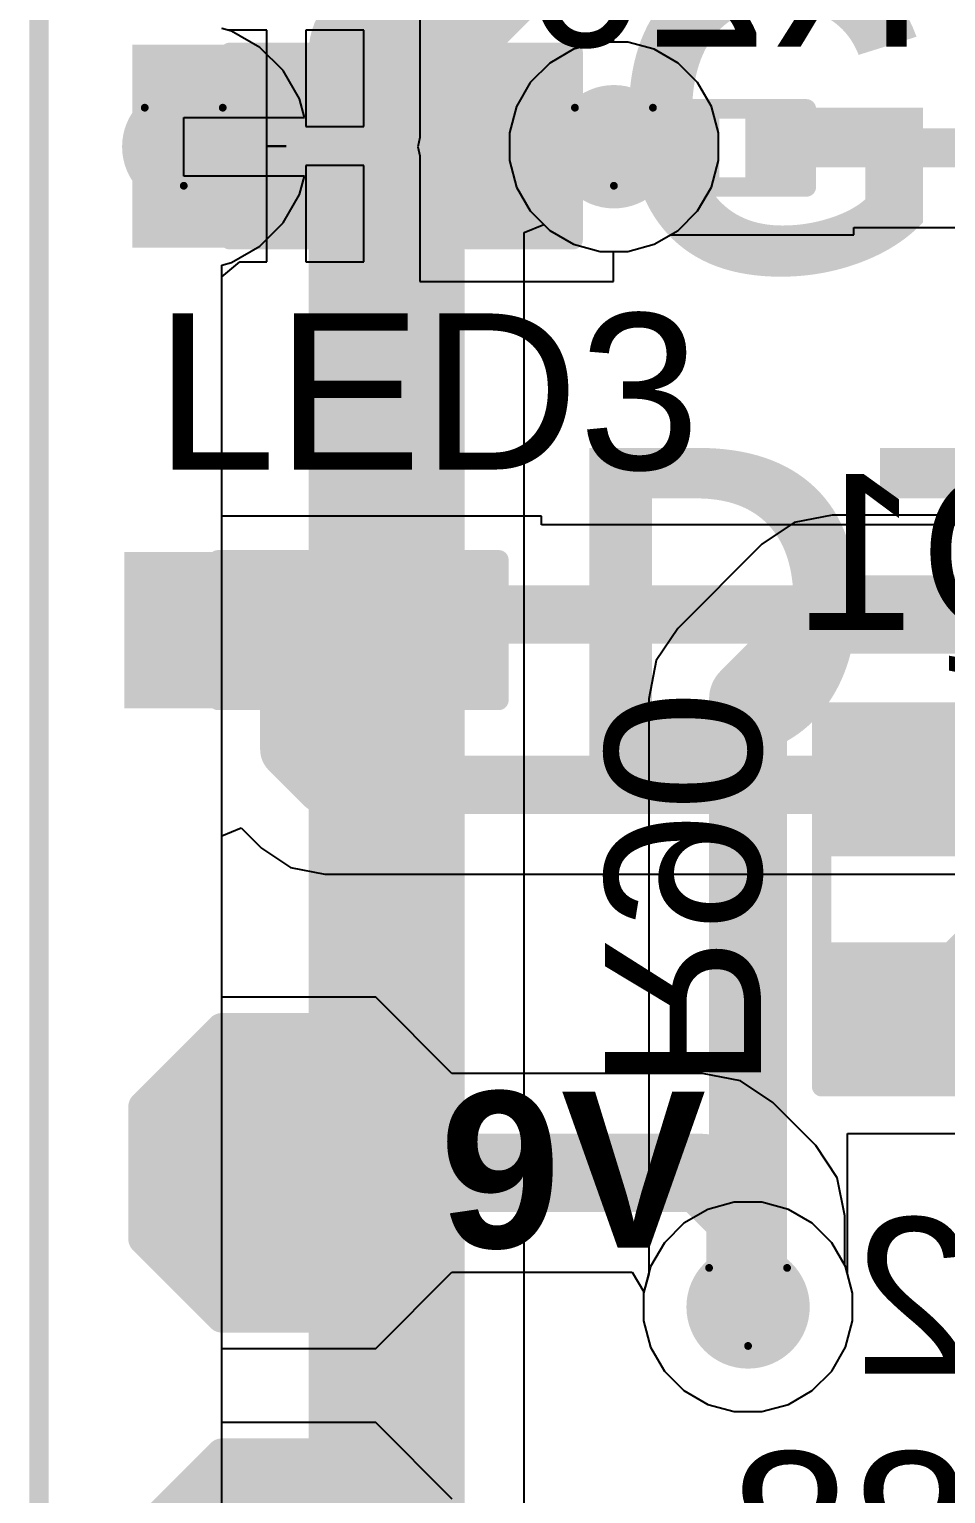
# Model space of a CAD drawing. Header units: inches. Extents: x -21 to 276, y -5 to 220.
# Drawn here: x -4.56 to 1.41, y 52.05 to 61.58 of the extents above; entities that cross this region are included whole.
import ezdxf

# ---------------------------------------------------------------- set-up
doc = ezdxf.new("R2010")
doc.units = ezdxf.units.IN
for name, color, linetype in [('Board_Outline', 216, 'Continuous'), ('Bottom Layer', 5, 'Continuous'), ('Bottom Overlay', 54, 'Continuous'), ('Bottom Paste', 16, 'Continuous'), ('Bottom Solder', 6, 'Continuous'), ('Drill Drawing', 1, 'Continuous'), ('Ground', 16, 'Continuous'), ('Power + Signal', 76, 'Continuous'), ('Top Layer', 1, 'Continuous'), ('Top Overlay', 2, 'Continuous'), ('Top Paste', 8, 'Continuous'), ('Top Solder', 216, 'Continuous'), ('Via Holes', 16, 'Continuous')]:
    doc.layers.add(name, color=color, linetype=linetype)
doc.styles.add('Arial', font='', dxfattribs={"height": 0.2})
doc.styles.add('Arial_Bold', font='', dxfattribs={"height": 0.2})
doc.styles.get('Arial').set_extended_font_data('Arial')
doc.styles.get('Arial_Bold').set_extended_font_data('Arial', bold=True)

# ---------------------------------------------------------------- blocks, each defined once
blk = doc.blocks.new('R___0201_B_12')
at = {"layer": 'Bottom Layer'}
for points in [[(-0.41, 0.185), (-0.14, 0.185), (-0.14, -0.185), (-0.41, -0.185)], [(0.14, 0.185), (0.41, 0.185), (0.41, -0.185), (0.14, -0.185)]]:
    blk.add_hatch(color=5, dxfattribs=at).paths.add_polyline_path(points)
at = {"layer": 'Bottom Paste'}
for points in [[(-0.41, 0.185), (-0.14, 0.185), (-0.14, -0.185), (-0.41, -0.185)], [(0.14, 0.185), (0.41, 0.185), (0.41, -0.185), (0.14, -0.185)]]:
    blk.add_hatch(color=16, dxfattribs=at).paths.add_polyline_path(points)
at = {"layer": 'Bottom Solder'}
for points in [[(-0.465, 0.24), (-0.085, 0.24), (-0.085, -0.24), (-0.465, -0.24)], [(0.085, 0.24), (0.465, 0.24), (0.465, -0.24), (0.085, -0.24)]]:
    blk.add_hatch(color=6, dxfattribs=at).paths.add_polyline_path(points)
at = {"layer": 'Bottom Overlay'}
for points in [[(-0.4826, 0.254, 0.127, 0.127, 0), (0.4826, 0.254, 0.127, 0.127, 0)], [(-0.4826, -0.254, 0.127, 0.127, 0), (-0.4826, 0.254, 0.127, 0.127, 0)], [(0.4826, -0.254, 0.127, 0.127, 0), (0.4826, 0.254, 0.127, 0.127, 0)], [(-0.4826, -0.254, 0.127, 0.127, 0), (0.4826, -0.254, 0.127, 0.127, 0)]]:
    blk.add_lwpolyline(points, format="xyseb", dxfattribs=at)
for points in [[(-0.5143, 0.254, 0.0635, 0.0635, 1), (-0.4508, 0.254, 0.0635, 0.0635, 1)], [(-0.5143, 0.254, 0.0635, 0.0635, 1), (-0.4508, 0.254, 0.0635, 0.0635, 1)], [(0.4508, 0.254, 0.0635, 0.0635, 1), (0.5143, 0.254, 0.0635, 0.0635, 1)], [(0.4508, 0.254, 0.0635, 0.0635, 1), (0.5143, 0.254, 0.0635, 0.0635, 1)], [(-0.5143, -0.254, 0.0635, 0.0635, 1), (-0.4508, -0.254, 0.0635, 0.0635, 1)], [(-0.5143, -0.254, 0.0635, 0.0635, 1), (-0.4508, -0.254, 0.0635, 0.0635, 1)], [(0.4508, -0.254, 0.0635, 0.0635, 1), (0.5143, -0.254, 0.0635, 0.0635, 1)], [(0.4508, -0.254, 0.0635, 0.0635, 1), (0.5143, -0.254, 0.0635, 0.0635, 1)]]:
    blk.add_lwpolyline(points, format="xyseb", close=True, dxfattribs=at)
blk = doc.blocks.new('R___0603_B_34')
at = {"layer": 'Bottom Layer'}
for points in [[(-1.143, -0.4445), (-1.143, 0.4445), (-0.381, 0.4445), (-0.381, -0.4445)], [(0.381, -0.4445), (0.381, 0.4445), (1.143, 0.4445), (1.143, -0.4445)]]:
    blk.add_hatch(color=5, dxfattribs=at).paths.add_polyline_path(points)
at = {"layer": 'Bottom Paste'}
for points in [[(-1.143, -0.4445), (-1.143, 0.4445), (-0.381, 0.4445), (-0.381, -0.4445)], [(0.381, -0.4445), (0.381, 0.4445), (1.143, 0.4445), (1.143, -0.4445)]]:
    blk.add_hatch(color=16, dxfattribs=at).paths.add_polyline_path(points)
at = {"layer": 'Bottom Solder'}
for points in [[(-1.2446, -0.5461), (-1.2446, 0.5461), (-0.2794, 0.5461), (-0.2794, -0.5461)], [(0.2794, -0.5461), (0.2794, 0.5461), (1.2446, 0.5461), (1.2446, -0.5461)]]:
    blk.add_hatch(color=6, dxfattribs=at).paths.add_polyline_path(points)
at = {"layer": 'Bottom Overlay'}
for points in [[(-1.2192, 0.5334, 0.127, 0.127, 0), (1.2192, 0.5334, 0.127, 0.127, 0)], [(-1.2192, 0.5334, 0.127, 0.127, 0), (-1.2192, -0.5334, 0.127, 0.127, 0)], [(1.2192, 0.5334, 0.127, 0.127, 0), (1.2192, -0.5334, 0.127, 0.127, 0)], [(-1.2192, -0.5334, 0.127, 0.127, 0), (1.2192, -0.5334, 0.127, 0.127, 0)]]:
    blk.add_lwpolyline(points, format="xyseb", dxfattribs=at)
for points in [[(-1.25095, 0.5334, 0.0635, 0.0635, 1), (-1.18745, 0.5334, 0.0635, 0.0635, 1)], [(-1.25095, 0.5334, 0.0635, 0.0635, 1), (-1.18745, 0.5334, 0.0635, 0.0635, 1)], [(1.18745, 0.5334, 0.0635, 0.0635, 1), (1.25095, 0.5334, 0.0635, 0.0635, 1)], [(1.18745, 0.5334, 0.0635, 0.0635, 1), (1.25095, 0.5334, 0.0635, 0.0635, 1)], [(-1.25095, -0.5334, 0.0635, 0.0635, 1), (-1.18745, -0.5334, 0.0635, 0.0635, 1)], [(-1.25095, -0.5334, 0.0635, 0.0635, 1), (-1.18745, -0.5334, 0.0635, 0.0635, 1)], [(1.18745, -0.5334, 0.0635, 0.0635, 1), (1.25095, -0.5334, 0.0635, 0.0635, 1)], [(1.18745, -0.5334, 0.0635, 0.0635, 1), (1.25095, -0.5334, 0.0635, 0.0635, 1)]]:
    blk.add_lwpolyline(points, format="xyseb", close=True, dxfattribs=at)
blk = doc.blocks.new('T__________39')
at = {"layer": 'Top Layer'}
blk.add_hatch(color=1, dxfattribs=at).paths.add_polyline_path([(0.381, 14.605), (-0.381, 14.605), (-0.762, 14.224), (-0.762, 13.462), (-0.381, 13.081), (0.381, 13.081), (0.762, 13.462), (0.762, 14.224)])
at = {"layer": 'Top Paste'}
blk.add_hatch(color=8, dxfattribs=at).paths.add_polyline_path([(0.381, 14.605), (-0.381, 14.605), (-0.762, 14.224), (-0.762, 13.462), (-0.381, 13.081), (0.381, 13.081), (0.762, 13.462), (0.762, 14.224)])
at = {"layer": 'Top Solder'}
blk.add_hatch(color=216, dxfattribs=at).paths.add_polyline_path([(0.4318, 14.7066), (-0.4318, 14.7066), (-0.8636, 14.2748), (-0.8636, 13.4112), (-0.4318, 12.9794), (0.4318, 12.9794), (0.8636, 13.4112), (0.8636, 14.2748)])
blk = doc.blocks.new('T__________40')
at = {"layer": 'Top Layer'}
blk.add_hatch(color=1, dxfattribs=at).paths.add_polyline_path([(0.381, 20.1422), (-0.381, 20.1422), (-0.762, 19.7612), (-0.762, 18.9992), (-0.381, 18.6182), (0.381, 18.6182), (0.762, 18.9992), (0.762, 19.7612)])
at = {"layer": 'Top Paste'}
blk.add_hatch(color=8, dxfattribs=at).paths.add_polyline_path([(0.381, 20.1422), (-0.381, 20.1422), (-0.762, 19.7612), (-0.762, 18.9992), (-0.381, 18.6182), (0.381, 18.6182), (0.762, 18.9992), (0.762, 19.7612)])
at = {"layer": 'Top Solder'}
blk.add_hatch(color=216, dxfattribs=at).paths.add_polyline_path([(0.4318, 20.2438), (-0.4318, 20.2438), (-0.8636, 19.812), (-0.8636, 18.9484), (-0.4318, 18.5166), (0.4318, 18.5166), (0.8636, 18.9484), (0.8636, 19.812)])
blk = doc.blocks.new('LED_0402_41')
at = {"layer": 'Top Layer'}
for points in [[(-0.785, 0.36), (-0.165, 0.36), (-0.165, -0.36), (-0.785, -0.36)], [(0.165, 0.36), (0.785, 0.36), (0.785, -0.36), (0.165, -0.36)]]:
    blk.add_hatch(color=1, dxfattribs=at).paths.add_polyline_path(points)
at = {"layer": 'Top Overlay'}
blk.add_hatch(color=2, dxfattribs=at).paths.add_polyline_path([(0.9395, -0.508), (1.5491, -0.508), (1.5491, 0.508), (0.9395, 0.508)])
at = {"layer": 'Top Paste'}
for points in [[(-0.785, 0.36), (-0.165, 0.36), (-0.165, -0.36), (-0.785, -0.36)], [(0.165, 0.36), (0.785, 0.36), (0.785, -0.36), (0.165, -0.36)]]:
    blk.add_hatch(color=8, dxfattribs=at).paths.add_polyline_path(points)
at = {"layer": 'Top Solder'}
for points in [[(-0.8866, 0.4616), (-0.0634, 0.4616), (-0.0634, -0.4616), (-0.8866, -0.4616)], [(0.0634, 0.4616), (0.8866, 0.4616), (0.8866, -0.4616), (0.0634, -0.4616)]]:
    blk.add_hatch(color=216, dxfattribs=at).paths.add_polyline_path(points)
at = {"layer": 'Top Overlay'}
for points in [[(-0.889, 0.4572, 0.127, 0.127, 0), (-0.889, -0.4572, 0.127, 0.127, 0)], [(0.9398, 0.4572, 0.127, 0.127, 0), (-0.889, 0.4572, 0.127, 0.127, 0)], [(0.9398, 0.4572, 0.127, 0.127, 0), (0.9398, -0.4572, 0.127, 0.127, 0)], [(0.9398, -0.4572, 0.127, 0.127, 0), (-0.889, -0.4572, 0.127, 0.127, 0)]]:
    blk.add_lwpolyline(points, format="xyseb", dxfattribs=at)
for points in [[(-0.9207, 0.4572, 0.0635, 0.0635, 1), (-0.8572, 0.4572, 0.0635, 0.0635, 1)], [(-0.9207, 0.4572, 0.0635, 0.0635, 1), (-0.8572, 0.4572, 0.0635, 0.0635, 1)], [(0.908, 0.4572, 0.0635, 0.0635, 1), (0.9715, 0.4572, 0.0635, 0.0635, 1)], [(0.908, 0.4572, 0.0635, 0.0635, 1), (0.9715, 0.4572, 0.0635, 0.0635, 1)], [(-0.9207, -0.4572, 0.0635, 0.0635, 1), (-0.8572, -0.4572, 0.0635, 0.0635, 1)], [(-0.9207, -0.4572, 0.0635, 0.0635, 1), (-0.8572, -0.4572, 0.0635, 0.0635, 1)], [(0.908, -0.4572, 0.0635, 0.0635, 1), (0.9715, -0.4572, 0.0635, 0.0635, 1)], [(0.908, -0.4572, 0.0635, 0.0635, 1), (0.9715, -0.4572, 0.0635, 0.0635, 1)]]:
    blk.add_lwpolyline(points, format="xyseb", close=True, dxfattribs=at)
blk = doc.blocks.new('T__________123')
at = {"layer": 'Top Overlay'}
for points in [[(0.4318, 0.9398, 0.2, 0.2, 0), (0.9398, 0.4318, 0.2, 0.2, 0)], [(0.9398, 0.4318, 0.2, 0.2, 0), (0.9398, -0.4318, 0.2, 0.2, 0)], [(0.9398, -0.4318, 0.2, 0.2, 0), (0.4318, -0.9398, 0.2, 0.2, 0)]]:
    blk.add_lwpolyline(points, format="xyseb", dxfattribs=at)
for points in [[(0.8898, 0.4318, 0.1, 0.1, 1), (0.9898, 0.4318, 0.1, 0.1, 1)], [(0.8898, 0.4318, 0.1, 0.1, 1), (0.9898, 0.4318, 0.1, 0.1, 1)], [(0.8898, -0.4318, 0.1, 0.1, 1), (0.9898, -0.4318, 0.1, 0.1, 1)], [(0.8898, -0.4318, 0.1, 0.1, 1), (0.9898, -0.4318, 0.1, 0.1, 1)]]:
    blk.add_lwpolyline(points, format="xyseb", close=True, dxfattribs=at)
blk = doc.blocks.new('T__________125')
at = {"layer": 'Top Overlay'}
for points in [[(-0.4318, 0.9398, 0.2, 0.2, 0), (-0.9398, 0.4318, 0.2, 0.2, 0)], [(-0.4318, 0.9398, 0.2, 0.2, 0), (0.4318, 0.9398, 0.2, 0.2, 0)], [(-0.4318, 0.9398, 0.2, 0.2, 0), (0.4318, 0.9398, 0.2, 0.2, 0)], [(0.4318, 0.9398, 0.2, 0.2, 0), (0.9398, 0.4318, 0.2, 0.2, 0)], [(-0.9398, 0.4318, 0.2, 0.2, 0), (-0.9398, -0.4318, 0.2, 0.2, 0)], [(0.9398, 0.4318, 0.2, 0.2, 0), (0.9398, -0.4318, 0.2, 0.2, 0)], [(-0.9398, -0.4318, 0.2, 0.2, 0), (-0.4318, -0.9398, 0.2, 0.2, 0)], [(0.9398, -0.4318, 0.2, 0.2, 0), (0.4318, -0.9398, 0.2, 0.2, 0)], [(-0.4318, -0.9398, 0.2, 0.2, 0), (0.4318, -0.9398, 0.2, 0.2, 0)], [(-0.4318, -0.9398, 0.2, 0.2, 0), (0.4318, -0.9398, 0.2, 0.2, 0)]]:
    blk.add_lwpolyline(points, format="xyseb", dxfattribs=at)
for points in [[(-0.4818, 0.9398, 0.1, 0.1, 1), (-0.3818, 0.9398, 0.1, 0.1, 1)], [(-0.4818, 0.9398, 0.1, 0.1, 1), (-0.3818, 0.9398, 0.1, 0.1, 1)], [(-0.4818, 0.9398, 0.1, 0.1, 1), (-0.3818, 0.9398, 0.1, 0.1, 1)], [(0.3818, 0.9398, 0.1, 0.1, 1), (0.4818, 0.9398, 0.1, 0.1, 1)], [(0.3818, 0.9398, 0.1, 0.1, 1), (0.4818, 0.9398, 0.1, 0.1, 1)], [(0.3818, 0.9398, 0.1, 0.1, 1), (0.4818, 0.9398, 0.1, 0.1, 1)], [(-0.9898, 0.4318, 0.1, 0.1, 1), (-0.8898, 0.4318, 0.1, 0.1, 1)], [(-0.9898, 0.4318, 0.1, 0.1, 1), (-0.8898, 0.4318, 0.1, 0.1, 1)], [(0.8898, 0.4318, 0.1, 0.1, 1), (0.9898, 0.4318, 0.1, 0.1, 1)], [(0.8898, 0.4318, 0.1, 0.1, 1), (0.9898, 0.4318, 0.1, 0.1, 1)], [(-0.9898, -0.4318, 0.1, 0.1, 1), (-0.8898, -0.4318, 0.1, 0.1, 1)], [(-0.9898, -0.4318, 0.1, 0.1, 1), (-0.8898, -0.4318, 0.1, 0.1, 1)], [(0.8898, -0.4318, 0.1, 0.1, 1), (0.9898, -0.4318, 0.1, 0.1, 1)], [(0.8898, -0.4318, 0.1, 0.1, 1), (0.9898, -0.4318, 0.1, 0.1, 1)], [(-0.4818, -0.9398, 0.1, 0.1, 1), (-0.3818, -0.9398, 0.1, 0.1, 1)], [(-0.4818, -0.9398, 0.1, 0.1, 1), (-0.3818, -0.9398, 0.1, 0.1, 1)], [(-0.4818, -0.9398, 0.1, 0.1, 1), (-0.3818, -0.9398, 0.1, 0.1, 1)], [(0.3818, -0.9398, 0.1, 0.1, 1), (0.4818, -0.9398, 0.1, 0.1, 1)], [(0.3818, -0.9398, 0.1, 0.1, 1), (0.4818, -0.9398, 0.1, 0.1, 1)], [(0.3818, -0.9398, 0.1, 0.1, 1), (0.4818, -0.9398, 0.1, 0.1, 1)]]:
    blk.add_lwpolyline(points, format="xyseb", close=True, dxfattribs=at)
blk = doc.blocks.new('LED_0603_129')
at = {"layer": 'Top Layer'}
for points in [[(-1, 0.5), (-0.5, 0.5), (-0.5, -0.5), (-1, -0.5)], [(0.5, 0.5), (1, 0.5), (1, -0.5), (0.5, -0.5)]]:
    blk.add_hatch(color=1, dxfattribs=at).paths.add_polyline_path(points)
at = {"layer": 'Top Overlay'}
blk.add_hatch(color=2, dxfattribs=at).paths.add_polyline_path([(1.1174, -0.6604), (1.7524, -0.6604), (1.7524, 0.6604), (1.1174, 0.6604)])
at = {"layer": 'Top Paste'}
for points in [[(-1, 0.5), (-0.5, 0.5), (-0.5, -0.5), (-1, -0.5)], [(0.5, 0.5), (1, 0.5), (1, -0.5), (0.5, -0.5)]]:
    blk.add_hatch(color=8, dxfattribs=at).paths.add_polyline_path(points)
at = {"layer": 'Top Solder'}
for points in [[(-1.1016, 0.6016), (-0.3984, 0.6016), (-0.3984, -0.6016), (-1.1016, -0.6016)], [(0.3984, 0.6016), (1.1016, 0.6016), (1.1016, -0.6016), (0.3984, -0.6016)]]:
    blk.add_hatch(color=216, dxfattribs=at).paths.add_polyline_path(points)
at = {"layer": 'Top Overlay'}
for points in [[(-0.4318, 0.6096, 0.127, 0.127, 0), (-1.1176, 0.6096, 0.127, 0.127, 0)], [(-1.1176, 0.6096, 0.127, 0.127, 0), (-1.1176, -0.6096, 0.127, 0.127, 0)], [(1.1176, 0.6096, 0.127, 0.127, 0), (0.4318, 0.6096, 0.127, 0.127, 0)], [(1.1176, 0.6096, 0.127, 0.127, 0), (1.1176, -0.6096, 0.127, 0.127, 0)], [(-0.4318, -0.6096, 0.127, 0.127, 0), (-1.1176, -0.6096, 0.127, 0.127, 0)], [(1.1176, -0.6096, 0.127, 0.127, 0), (0.4318, -0.6096, 0.127, 0.127, 0)]]:
    blk.add_lwpolyline(points, format="xyseb", dxfattribs=at)
for points in [[(-1.1494, 0.6096, 0.0635, 0.0635, 1), (-1.0858, 0.6096, 0.0635, 0.0635, 1)], [(-1.1494, 0.6096, 0.0635, 0.0635, 1), (-1.0858, 0.6096, 0.0635, 0.0635, 1)], [(-0.4636, 0.6096, 0.0635, 0.0635, 1), (-0.4001, 0.6096, 0.0635, 0.0635, 1)], [(0.4001, 0.6096, 0.0635, 0.0635, 1), (0.4636, 0.6096, 0.0635, 0.0635, 1)], [(1.0859, 0.6096, 0.0635, 0.0635, 1), (1.1494, 0.6096, 0.0635, 0.0635, 1)], [(1.0859, 0.6096, 0.0635, 0.0635, 1), (1.1494, 0.6096, 0.0635, 0.0635, 1)], [(-1.1494, -0.6096, 0.0635, 0.0635, 1), (-1.0858, -0.6096, 0.0635, 0.0635, 1)], [(-1.1494, -0.6096, 0.0635, 0.0635, 1), (-1.0858, -0.6096, 0.0635, 0.0635, 1)], [(-0.4636, -0.6096, 0.0635, 0.0635, 1), (-0.4001, -0.6096, 0.0635, 0.0635, 1)], [(0.4001, -0.6096, 0.0635, 0.0635, 1), (0.4636, -0.6096, 0.0635, 0.0635, 1)], [(1.0859, -0.6096, 0.0635, 0.0635, 1), (1.1494, -0.6096, 0.0635, 0.0635, 1)], [(1.0859, -0.6096, 0.0635, 0.0635, 1), (1.1494, -0.6096, 0.0635, 0.0635, 1)]]:
    blk.add_lwpolyline(points, format="xyseb", close=True, dxfattribs=at)

msp = doc.modelspace()

# ---------------------------------------------------------------- hatches: boundary and pattern name
at = {"layer": 'Bottom Layer'}
h = msp.add_hatch(color=5, dxfattribs=at)
edge = h.paths.add_edge_path()
edge.add_arc((-3.556, 60.8187), 0.3, 0, 360)
h = msp.add_hatch(color=5, dxfattribs=at)
edge = h.paths.add_edge_path()
edge.add_arc((-0.7547, 60.8187), 0.3, 0, 360)
h = msp.add_hatch(color=5, dxfattribs=at)
edge = h.paths.add_edge_path()
edge.add_arc((0.119, 53.2676), 0.3, 0, 360)
at = {"layer": 'Bottom Solder'}
h = msp.add_hatch(color=6, dxfattribs=at)
edge = h.paths.add_edge_path()
edge.add_arc((-3.556, 60.8187), 0.4016, 0, 360)
h = msp.add_hatch(color=6, dxfattribs=at)
edge = h.paths.add_edge_path()
edge.add_arc((-0.7547, 60.8187), 0.4016, 0, 360)
h = msp.add_hatch(color=6, dxfattribs=at)
edge = h.paths.add_edge_path()
edge.add_arc((0.119, 53.2676), 0.4016, 0, 360)
at = {"layer": 'Ground'}
h = msp.add_hatch(color=16, dxfattribs=at)
edge = h.paths.add_edge_path()
edge.add_arc((-3.556, 60.8187), 0.3, 0, 360)
h = msp.add_hatch(color=16, dxfattribs=at)
edge = h.paths.add_edge_path()
edge.add_arc((-0.7547, 60.8187), 0.3, 0, 360)
h = msp.add_hatch(color=16, dxfattribs=at)
edge = h.paths.add_edge_path()
edge.add_arc((0.119, 53.2676), 0.3, 0, 360)
at = {"layer": 'Power + Signal'}
h = msp.add_hatch(color=76, dxfattribs=at)
edge = h.paths.add_edge_path()
edge.add_arc((-3.556, 60.8187), 0.3, 0, 360)
h = msp.add_hatch(color=76, dxfattribs=at)
edge = h.paths.add_edge_path()
edge.add_arc((-0.7547, 60.8187), 0.3, 0, 360)
h = msp.add_hatch(color=76, dxfattribs=at)
edge = h.paths.add_edge_path()
edge.add_arc((0.119, 53.2676), 0.3, 0, 360)
at = {"layer": 'Top Layer'}
h = msp.add_hatch(color=1, dxfattribs=at)
edge = h.paths.add_edge_path()
edge.add_arc((-3.556, 60.8187), 0.3, 0, 360)
h = msp.add_hatch(color=1, dxfattribs=at)
edge = h.paths.add_edge_path()
edge.add_arc((-0.7547, 60.8187), 0.3, 0, 360)
h = msp.add_hatch(color=1, dxfattribs=at)
edge = h.paths.add_edge_path()
edge.add_arc((0.119, 53.2676), 0.3, 0, 360)
at = {"layer": 'Top Solder'}
h = msp.add_hatch(color=216, dxfattribs=at)
edge = h.paths.add_edge_path()
edge.add_arc((-3.556, 60.8187), 0.4016, 0, 360)
h = msp.add_hatch(color=216, dxfattribs=at)
edge = h.paths.add_edge_path()
edge.add_arc((-0.7547, 60.8187), 0.4016, 0, 360)
h = msp.add_hatch(color=216, dxfattribs=at)
edge = h.paths.add_edge_path()
edge.add_arc((0.119, 53.2676), 0.4016, 0, 360)
at = {"layer": 'Via Holes'}
h = msp.add_hatch(color=7, dxfattribs=at)
edge = h.paths.add_edge_path()
edge.add_arc((-3.556, 60.8187), 0.15, 0, 360)
h = msp.add_hatch(color=7, dxfattribs=at)
edge = h.paths.add_edge_path()
edge.add_arc((-0.7547, 60.8187), 0.15, 0, 360)
h = msp.add_hatch(color=7, dxfattribs=at)
edge = h.paths.add_edge_path()
edge.add_arc((0.119, 53.2676), 0.15, 0, 360)

# ---------------------------------------------------------------- linework, layer by layer
at = {"layer": 'Board_Outline'}
msp.add_lwpolyline([(-4.4985, -4.5176, 0.127, 0.127, 0), (-4.4985, 95.4822, 0.127, 0.127, 0)], format="xyseb", dxfattribs=at)
at = {"layer": 'Bottom Layer'}
for p, q in [((-1.3385, 60.2598), (-1.2115, 60.3124)), ((-1.3385, 46.9392), (-1.3385, 60.2598)), ((-1.2115, 60.3124), (-1.1729, 60.2738)), ((-1.1729, 60.2738), (-1.0176, 60.1841)), ((-0.4919, 60.1841), (-0.3863, 60.245)), ((-0.3863, 60.245), (0.8068, 60.245)), ((0.8068, 60.245), (0.8068, 60.2931)), ((0.8068, 60.2931), (3.977, 60.2931)), ((-1.0176, 60.1841), (-0.8444, 60.1377)), ((-0.6651, 60.1377), (-0.4919, 60.1841)), ((-0.8444, 60.1377), (-0.6651, 60.1377)), ((0.4193, 58.3724), (0.2093, 58.232)), ((0.6671, 58.4216), (0.4193, 58.3724)), ((2.7417, 58.4216), (0.6671, 58.4216)), ((0.2093, 58.232), (-0.3388, 57.6839)), ((-0.3388, 57.6839), (-0.4791, 57.4739)), ((-0.4791, 57.4739), (-0.5284, 57.2261)), ((-0.5284, 57.2261), (-0.5284, 53.4825)), ((0.7665, 53.4825), (0.7665, 54.396)), ((0.7665, 54.396), (1.9574, 54.396)), ((-0.5284, 53.4825), (-0.562, 53.3572)), ((0.8, 53.3572), (0.7665, 53.4825)), ((-0.562, 53.3572), (-0.562, 53.1779)), ((0.8, 53.1779), (0.8, 53.3572)), ((-0.562, 53.1779), (-0.5156, 53.0047)), ((0.7536, 53.0047), (0.8, 53.1779)), ((-0.5156, 53.0047), (-0.4259, 52.8494)), ((0.664, 52.8494), (0.7536, 53.0047)), ((-0.4259, 52.8494), (-0.2991, 52.7226)), ((0.5372, 52.7226), (0.664, 52.8494)), ((-0.2991, 52.7226), (-0.1438, 52.633)), ((0.3819, 52.633), (0.5372, 52.7226)), ((-0.1438, 52.633), (0.0294, 52.5866)), ((0.2087, 52.5866), (0.3819, 52.633)), ((0.0294, 52.5866), (0.2087, 52.5866))]:
    msp.add_line(p, q, dxfattribs=at)
for points in [[(-2.2352, 61.429, 1.016, 1.016, 0), (-1.3782, 62.2861, 1.016, 1.016, 0)], [(-2.2352, 46.9392, 1.016, 1.016, 0), (-2.2352, 61.429, 1.016, 1.016, 0)], [(-0.7547, 60.8187, 0.254, 0.254, 0), (-0.7509, 60.8149, 0.254, 0.254, 0)], [(-0.7509, 60.8149, 0.254, 0.254, 0), (-0.263, 60.8149, 0.254, 0.254, 0)], [(-0.263, 60.8149, 0.254, 0.254, 0), (-0.2592, 60.811, 0.254, 0.254, 0)], [(0.2908, 60.811, 0.254, 0.254, 0), (4.1915, 60.811, 0.254, 0.254, 0)], [(0.119, 57.2261, 0.508, 0.508, 0), (0.6671, 57.7742, 0.508, 0.508, 0)], [(0.6671, 57.7742, 0.508, 0.508, 0), (2.9566, 57.7742, 0.508, 0.508, 0)], [(0.119, 53.2676, 0.508, 0.508, 0), (0.119, 57.2261, 0.508, 0.508, 0)], [(1.1319, 56.682, 0.508, 0.508, 0), (2.9812, 56.682, 0.508, 0.508, 0)], [(1.1954, 55.158, 0.381, 0.381, 0), (1.7542, 55.7168, 0.381, 0.381, 0)], [(1.1319, 55.158, 0.381, 0.381, 0), (1.1954, 55.158, 0.381, 0.381, 0)]]:
    msp.add_lwpolyline(points, format="xyseb", dxfattribs=at)
for points in [[(-2.4892, 61.429, 0.508, 0.508, 1), (-1.9812, 61.429, 0.508, 0.508, 1)], [(-2.4892, 61.429, 0.508, 0.508, 1), (-1.9812, 61.429, 0.508, 0.508, 1)], [(-0.8182, 60.8187, 0.127, 0.127, 1), (-0.6912, 60.8187, 0.127, 0.127, 1)], [(-0.8144, 60.8149, 0.127, 0.127, 1), (-0.6874, 60.8149, 0.127, 0.127, 1)], [(-0.8144, 60.8149, 0.127, 0.127, 1), (-0.6874, 60.8149, 0.127, 0.127, 1)], [(-0.3265, 60.8149, 0.127, 0.127, 1), (-0.1995, 60.8149, 0.127, 0.127, 1)], [(-0.3265, 60.8149, 0.127, 0.127, 1), (-0.1995, 60.8149, 0.127, 0.127, 1)], [(-0.3227, 60.811, 0.127, 0.127, 1), (-0.1957, 60.811, 0.127, 0.127, 1)], [(0.2273, 60.811, 0.127, 0.127, 1), (0.3543, 60.811, 0.127, 0.127, 1)], [(0.5401, 57.7742, 0.254, 0.254, 1), (0.7941, 57.7742, 0.254, 0.254, 1)], [(0.5401, 57.7742, 0.254, 0.254, 1), (0.7941, 57.7742, 0.254, 0.254, 1)], [(-0.008, 57.2261, 0.254, 0.254, 1), (0.246, 57.2261, 0.254, 0.254, 1)], [(-0.008, 57.2261, 0.254, 0.254, 1), (0.246, 57.2261, 0.254, 0.254, 1)], [(1.0049, 56.682, 0.254, 0.254, 1), (1.2589, 56.682, 0.254, 0.254, 1)], [(1.0367, 55.158, 0.1905, 0.1905, 1), (1.2272, 55.158, 0.1905, 0.1905, 1)], [(1.1002, 55.158, 0.1905, 0.1905, 1), (1.2907, 55.158, 0.1905, 0.1905, 1)], [(1.1002, 55.158, 0.1905, 0.1905, 1), (1.2907, 55.158, 0.1905, 0.1905, 1)], [(-0.008, 53.2676, 0.254, 0.254, 1), (0.246, 53.2676, 0.254, 0.254, 1)]]:
    msp.add_lwpolyline(points, format="xyseb", close=True, dxfattribs=at)
at = {"layer": 'Drill Drawing'}
for points in [[(-3.81, 61.0727, 0.0508, 0.0508, 0), (-3.302, 61.0727, 0.0508, 0.0508, 0)], [(-3.81, 61.0727, 0.0508, 0.0508, 0), (-3.556, 60.5647, 0.0508, 0.0508, 0)], [(-3.556, 60.5647, 0.0508, 0.0508, 0), (-3.302, 61.0727, 0.0508, 0.0508, 0)], [(-1.0087, 61.0727, 0.0508, 0.0508, 0), (-0.5007, 61.0727, 0.0508, 0.0508, 0)], [(-1.0087, 61.0727, 0.0508, 0.0508, 0), (-0.7547, 60.5647, 0.0508, 0.0508, 0)], [(-0.7547, 60.5647, 0.0508, 0.0508, 0), (-0.5007, 61.0727, 0.0508, 0.0508, 0)], [(-0.135, 53.5216, 0.0508, 0.0508, 0), (0.373, 53.5216, 0.0508, 0.0508, 0)], [(-0.135, 53.5216, 0.0508, 0.0508, 0), (0.119, 53.0136, 0.0508, 0.0508, 0)], [(0.119, 53.0136, 0.0508, 0.0508, 0), (0.373, 53.5216, 0.0508, 0.0508, 0)]]:
    msp.add_lwpolyline(points, format="xyseb", dxfattribs=at)
for points in [[(-3.8227, 61.0727, 0.0254, 0.0254, 1), (-3.7973, 61.0727, 0.0254, 0.0254, 1)], [(-3.8227, 61.0727, 0.0254, 0.0254, 1), (-3.7973, 61.0727, 0.0254, 0.0254, 1)], [(-3.3147, 61.0727, 0.0254, 0.0254, 1), (-3.2893, 61.0727, 0.0254, 0.0254, 1)], [(-3.3147, 61.0727, 0.0254, 0.0254, 1), (-3.2893, 61.0727, 0.0254, 0.0254, 1)], [(-1.0214, 61.0727, 0.0254, 0.0254, 1), (-0.996, 61.0727, 0.0254, 0.0254, 1)], [(-1.0214, 61.0727, 0.0254, 0.0254, 1), (-0.996, 61.0727, 0.0254, 0.0254, 1)], [(-0.5134, 61.0727, 0.0254, 0.0254, 1), (-0.488, 61.0727, 0.0254, 0.0254, 1)], [(-0.5134, 61.0727, 0.0254, 0.0254, 1), (-0.488, 61.0727, 0.0254, 0.0254, 1)], [(-3.5687, 60.5647, 0.0254, 0.0254, 1), (-3.5433, 60.5647, 0.0254, 0.0254, 1)], [(-3.5687, 60.5647, 0.0254, 0.0254, 1), (-3.5433, 60.5647, 0.0254, 0.0254, 1)], [(-0.7674, 60.5647, 0.0254, 0.0254, 1), (-0.742, 60.5647, 0.0254, 0.0254, 1)], [(-0.7674, 60.5647, 0.0254, 0.0254, 1), (-0.742, 60.5647, 0.0254, 0.0254, 1)], [(-0.1477, 53.5216, 0.0254, 0.0254, 1), (-0.1223, 53.5216, 0.0254, 0.0254, 1)], [(-0.1477, 53.5216, 0.0254, 0.0254, 1), (-0.1223, 53.5216, 0.0254, 0.0254, 1)], [(0.3603, 53.5216, 0.0254, 0.0254, 1), (0.3857, 53.5216, 0.0254, 0.0254, 1)], [(0.3603, 53.5216, 0.0254, 0.0254, 1), (0.3857, 53.5216, 0.0254, 0.0254, 1)], [(0.1063, 53.0136, 0.0254, 0.0254, 1), (0.1317, 53.0136, 0.0254, 0.0254, 1)], [(0.1063, 53.0136, 0.0254, 0.0254, 1), (0.1317, 53.0136, 0.0254, 0.0254, 1)]]:
    msp.add_lwpolyline(points, format="xyseb", close=True, dxfattribs=at)
at = {"layer": 'Ground'}
for p, q in [((-3.2441, 61.5716), (-3.3088, 61.589)), ((-3.0599, 61.4652), (-3.2441, 61.5716)), ((-0.8444, 61.4997), (-1.0176, 61.4533)), ((-0.6651, 61.4997), (-0.8444, 61.4997)), ((-0.4919, 61.4533), (-0.6651, 61.4997)), ((-2.9094, 61.3148), (-3.0599, 61.4652)), ((-1.0176, 61.4533), (-1.1729, 61.3636)), ((-0.3366, 61.3636), (-0.4919, 61.4533)), ((-2.8031, 61.1306), (-2.9094, 61.3148)), ((-1.1729, 61.3636), (-1.2997, 61.2368)), ((-0.2098, 61.2368), (-0.3366, 61.3636)), ((-1.2997, 61.2368), (-1.3893, 61.0815)), ((-0.1201, 61.0815), (-0.2098, 61.2368)), ((-2.7705, 61.0092), (-2.8031, 61.1306)), ((-3.556, 60.6282), (-3.556, 61.0092)), ((-3.556, 61.0092), (-2.7705, 61.0092)), ((-1.3893, 61.0815), (-1.4357, 60.9083)), ((-0.0737, 60.9083), (-0.1201, 61.0815)), ((-1.4357, 60.9083), (-1.4357, 60.729)), ((-0.0737, 60.729), (-0.0737, 60.9083)), ((-1.4357, 60.729), (-1.3893, 60.5558)), ((-0.1201, 60.5558), (-0.0737, 60.729)), ((-2.7705, 60.6282), (-3.556, 60.6282)), ((-2.8031, 60.5068), (-2.7705, 60.6282)), ((-1.3893, 60.5558), (-1.2997, 60.4005)), ((-0.2098, 60.4005), (-0.1201, 60.5558)), ((-2.9094, 60.3226), (-2.8031, 60.5068)), ((-1.2997, 60.4005), (-1.1729, 60.2738)), ((-0.3366, 60.2738), (-0.2098, 60.4005)), ((-3.0599, 60.1721), (-2.9094, 60.3226)), ((-1.1729, 60.2738), (-1.0176, 60.1841)), ((-0.4919, 60.1841), (-0.3366, 60.2738)), ((-3.2441, 60.0658), (-3.0599, 60.1721)), ((-1.0176, 60.1841), (-0.8444, 60.1377)), ((-0.6651, 60.1377), (-0.4919, 60.1841)), ((-3.3088, 60.0484), (-3.2441, 60.0658)), ((-3.3088, 16.7164), (-3.3088, 60.0484)), ((-0.8444, 60.1377), (-0.6651, 60.1377)), ((0.0294, 53.9486), (-0.1438, 53.9022)), ((0.2087, 53.9486), (0.0294, 53.9486)), ((0.3819, 53.9022), (0.2087, 53.9486)), ((-0.1438, 53.9022), (-0.2991, 53.8125)), ((0.5372, 53.8125), (0.3819, 53.9022)), ((-0.2991, 53.8125), (-0.4259, 53.6857)), ((0.664, 53.6857), (0.5372, 53.8125)), ((-0.4259, 53.6857), (-0.5156, 53.5304)), ((0.7536, 53.5304), (0.664, 53.6857)), ((-0.5156, 53.5304), (-0.562, 53.3572)), ((0.8, 53.3572), (0.7536, 53.5304)), ((-0.562, 53.3572), (-0.562, 53.1779)), ((0.8, 53.1779), (0.8, 53.3572)), ((-0.562, 53.1779), (-0.5156, 53.0047)), ((0.7536, 53.0047), (0.8, 53.1779)), ((-0.5156, 53.0047), (-0.4259, 52.8494)), ((0.664, 52.8494), (0.7536, 53.0047)), ((-0.4259, 52.8494), (-0.2991, 52.7226)), ((0.5372, 52.7226), (0.664, 52.8494)), ((-0.2991, 52.7226), (-0.1438, 52.633)), ((0.3819, 52.633), (0.5372, 52.7226)), ((-0.1438, 52.633), (0.0294, 52.5866)), ((0.2087, 52.5866), (0.3819, 52.633)), ((0.0294, 52.5866), (0.2087, 52.5866))]:
    msp.add_line(p, q, dxfattribs=at)
at = {"layer": 'Power + Signal'}
for p, q in [((-3.2441, 61.5716), (-3.3088, 61.589)), ((-3.0599, 61.4652), (-3.2441, 61.5716)), ((-0.8444, 61.4997), (-1.0176, 61.4533)), ((-0.6651, 61.4997), (-0.8444, 61.4997)), ((-0.4919, 61.4533), (-0.6651, 61.4997)), ((-2.9094, 61.3148), (-3.0599, 61.4652)), ((-1.0176, 61.4533), (-1.1729, 61.3636)), ((-0.3366, 61.3636), (-0.4919, 61.4533)), ((-2.8031, 61.1306), (-2.9094, 61.3148)), ((-1.1729, 61.3636), (-1.2997, 61.2368)), ((-0.2098, 61.2368), (-0.3366, 61.3636)), ((-1.2997, 61.2368), (-1.3893, 61.0815)), ((-0.1201, 61.0815), (-0.2098, 61.2368)), ((-2.7705, 61.0092), (-2.8031, 61.1306)), ((-3.556, 60.6282), (-3.556, 61.0092)), ((-3.556, 61.0092), (-2.7705, 61.0092)), ((-1.3893, 61.0815), (-1.4357, 60.9083)), ((-0.0737, 60.9083), (-0.1201, 61.0815)), ((-1.4357, 60.9083), (-1.4357, 60.729)), ((-0.0737, 60.729), (-0.0737, 60.9083)), ((-1.4357, 60.729), (-1.3893, 60.5558)), ((-0.1201, 60.5558), (-0.0737, 60.729)), ((-2.7705, 60.6282), (-3.556, 60.6282)), ((-2.8031, 60.5068), (-2.7705, 60.6282)), ((-1.3893, 60.5558), (-1.2997, 60.4005)), ((-0.2098, 60.4005), (-0.1201, 60.5558)), ((-2.9094, 60.3226), (-2.8031, 60.5068)), ((-1.2997, 60.4005), (-1.1729, 60.2738)), ((-0.3366, 60.2738), (-0.2098, 60.4005)), ((-3.0599, 60.1721), (-2.9094, 60.3226)), ((-1.1729, 60.2738), (-1.0176, 60.1841)), ((-0.4919, 60.1841), (-0.3366, 60.2738)), ((-3.2441, 60.0658), (-3.0599, 60.1721)), ((-1.0176, 60.1841), (-0.8444, 60.1377)), ((-0.6651, 60.1377), (-0.4919, 60.1841)), ((-3.3088, 60.0484), (-3.2441, 60.0658)), ((-3.3088, 16.7164), (-3.3088, 60.0484)), ((-0.8444, 60.1377), (-0.6651, 60.1377)), ((0.0294, 53.9486), (-0.1438, 53.9022)), ((0.2087, 53.9486), (0.0294, 53.9486)), ((0.3819, 53.9022), (0.2087, 53.9486)), ((-0.1438, 53.9022), (-0.2991, 53.8125)), ((0.5372, 53.8125), (0.3819, 53.9022)), ((-0.2991, 53.8125), (-0.4259, 53.6857)), ((0.664, 53.6857), (0.5372, 53.8125)), ((-0.4259, 53.6857), (-0.5156, 53.5304)), ((0.7536, 53.5304), (0.664, 53.6857)), ((-0.5156, 53.5304), (-0.562, 53.3572)), ((0.8, 53.3572), (0.7536, 53.5304)), ((-0.562, 53.3572), (-0.562, 53.1779)), ((0.8, 53.1779), (0.8, 53.3572)), ((-0.562, 53.1779), (-0.5156, 53.0047)), ((0.7536, 53.0047), (0.8, 53.1779)), ((-0.5156, 53.0047), (-0.4259, 52.8494)), ((0.664, 52.8494), (0.7536, 53.0047)), ((-0.4259, 52.8494), (-0.2991, 52.7226)), ((0.5372, 52.7226), (0.664, 52.8494)), ((-0.2991, 52.7226), (-0.1438, 52.633)), ((0.3819, 52.633), (0.5372, 52.7226)), ((-0.1438, 52.633), (0.0294, 52.5866)), ((0.2087, 52.5866), (0.3819, 52.633)), ((0.0294, 52.5866), (0.2087, 52.5866))]:
    msp.add_line(p, q, dxfattribs=at)
at = {"layer": 'Top Layer'}
for p, q in [((-2.0191, 61.7042), (-2.0191, 60.8787)), ((-0.7571, 61.4997), (-0.7571, 61.7042)), ((-3.2649, 61.5772), (-3.3088, 61.589)), ((-3.0151, 61.5772), (-3.2649, 61.5772)), ((-3.0151, 60.8232), (-3.0151, 61.5772)), ((-2.3841, 61.5772), (-2.7611, 61.5772)), ((-2.7611, 61.5772), (-2.7611, 60.9502)), ((-2.3841, 60.9502), (-2.3841, 61.5772)), ((-0.6651, 61.4997), (-0.7571, 61.4997)), ((-0.4919, 61.4533), (-0.6651, 61.4997)), ((-0.3366, 61.3636), (-0.4919, 61.4533)), ((-0.2098, 61.2368), (-0.3366, 61.3636)), ((-0.1201, 61.0815), (-0.2098, 61.2368)), ((-0.0737, 60.9083), (-0.1201, 61.0815)), ((-2.7611, 60.9502), (-2.3841, 60.9502)), ((-0.0737, 60.729), (-0.0737, 60.9083)), ((-3.0151, 60.0692), (-3.0151, 60.8232)), ((-3.0151, 60.8232), (-2.8881, 60.8232)), ((-2.8881, 60.8232), (-3.0151, 60.8232)), ((-2.8881, 60.8232), (-2.8881, 60.8232)), ((-2.0191, 60.8787), (-2.0311, 60.8187)), ((-2.0311, 60.8187), (-2.0191, 60.7586)), ((-2.0191, 60.7586), (-2.0191, 59.9422)), ((-0.1201, 60.5558), (-0.0737, 60.729)), ((-2.3841, 60.6962), (-2.7611, 60.6962)), ((-2.7611, 60.6962), (-2.7611, 60.0692)), ((-2.3841, 60.0692), (-2.3841, 60.6962)), ((-0.2098, 60.4005), (-0.1201, 60.5558)), ((-0.3366, 60.2738), (-0.2098, 60.4005)), ((-0.4919, 60.1841), (-0.3366, 60.2738)), ((-0.6651, 60.1377), (-0.4919, 60.1841)), ((-3.3088, 59.9714), (-3.1904, 60.0692)), ((-3.1904, 60.0692), (-3.0151, 60.0692)), ((-2.7611, 60.0692), (-2.3841, 60.0692)), ((-0.7571, 59.9422), (-0.7571, 60.1377)), ((-0.7571, 60.1377), (-0.6651, 60.1377)), ((-3.3088, 58.4136), (-3.3088, 59.9714)), ((-2.0191, 59.9422), (-0.7571, 59.9422)), ((-1.2271, 58.4136), (-3.3088, 58.4136)), ((-1.2271, 58.3569), (-1.2271, 58.4136)), ((2.6038, 58.3569), (-1.2271, 58.3569)), ((-3.3088, 56.333), (-3.1818, 56.3856)), ((-3.3088, 55.2834), (-3.3088, 56.333)), ((-3.1818, 56.3856), (-3.0502, 56.254)), ((-3.0502, 56.254), (-2.8611, 56.1277)), ((-2.8611, 56.1277), (-2.6381, 56.0833)), ((-2.6381, 56.0833), (1.7546, 56.0833)), ((-2.3055, 55.2834), (-3.3088, 55.2834)), ((-1.81, 54.7878), (-2.3055, 55.2834)), ((-0.1785, 54.7878), (-1.81, 54.7878)), ((0.0692, 54.7385), (-0.1785, 54.7878)), ((0.2793, 54.5982), (0.0692, 54.7385)), ((0.5592, 54.3182), (0.2793, 54.5982)), ((0.6996, 54.1082), (0.5592, 54.3182)), ((0.7489, 53.8604), (0.6996, 54.1082)), ((0.7489, 53.5387), (0.7489, 53.8604)), ((-2.3055, 52.9974), (-1.81, 53.4929)), ((-1.81, 53.4929), (-0.6355, 53.4929)), ((-0.6355, 53.4929), (-0.5596, 53.3659)), ((0.7536, 53.5304), (0.7489, 53.5387)), ((0.8, 53.3572), (0.7536, 53.5304)), ((-0.5596, 53.3659), (-0.562, 53.3572)), ((-0.562, 53.3572), (-0.562, 53.1779)), ((0.8, 53.1779), (0.8, 53.3572)), ((-0.562, 53.1779), (-0.5156, 53.0047)), ((0.7536, 53.0047), (0.8, 53.1779)), ((-3.3088, 52.5148), (-3.3088, 52.9974)), ((-3.3088, 52.9974), (-2.3055, 52.9974)), ((-0.5156, 53.0047), (-0.4259, 52.8494)), ((0.664, 52.8494), (0.7536, 53.0047)), ((-0.4259, 52.8494), (-0.2991, 52.7226)), ((0.5372, 52.7226), (0.664, 52.8494)), ((-0.2991, 52.7226), (-0.1438, 52.633)), ((0.3819, 52.633), (0.5372, 52.7226)), ((-0.1438, 52.633), (0.0294, 52.5866)), ((0.2087, 52.5866), (0.3819, 52.633)), ((0.0294, 52.5866), (0.2087, 52.5866)), ((-2.3055, 52.5148), (-3.3088, 52.5148)), ((-1.8079, 52.0172), (-2.3055, 52.5148))]:
    msp.add_line(p, q, dxfattribs=at)
for points in [[(-3.5538, 60.8209, 0.508, 0.508, 0), (-2.8904, 60.8209, 0.508, 0.508, 0)], [(-3.556, 60.8187, 0.381, 0.381, 0), (-3.5538, 60.8209, 0.381, 0.381, 0)], [(-2.8904, 60.8209, 0.381, 0.381, 0), (-2.8881, 60.8232, 0.381, 0.381, 0)], [(-1.3836, 60.8187, 0.508, 0.508, 0), (-0.7547, 60.8187, 0.508, 0.508, 0)], [(-1.3881, 60.8232, 0.254, 0.254, 0), (-1.3836, 60.8187, 0.254, 0.254, 0)], [(-1.9181, 57.6726, 0.381, 0.381, 0), (-1.8165, 57.7742, 0.381, 0.381, 0)], [(-1.8165, 57.7742, 0.381, 0.381, 0), (2.9566, 57.7742, 0.381, 0.381, 0)], [(-2.8681, 56.896, 0.381, 0.381, 0), (-2.8681, 57.6726, 0.381, 0.381, 0)], [(-2.8681, 56.896, 0.381, 0.381, 0), (-2.6381, 56.666, 0.381, 0.381, 0)], [(-2.6381, 56.666, 0.381, 0.381, 0), (2.1073, 56.666, 0.381, 0.381, 0)], [(-2.877, 54.1404, 0.508, 0.508, 0), (-0.1785, 54.1404, 0.508, 0.508, 0)], [(-0.1785, 54.1404, 0.508, 0.508, 0), (0.1014, 53.8604, 0.508, 0.508, 0)], [(0.1014, 53.2852, 0.508, 0.508, 0), (0.1014, 53.8604, 0.508, 0.508, 0)], [(0.1014, 53.2852, 0.508, 0.508, 0), (0.119, 53.2676, 0.508, 0.508, 0)]]:
    msp.add_lwpolyline(points, format="xyseb", dxfattribs=at)
for points in [[(-3.6808, 60.8209, 0.254, 0.254, 1), (-3.4268, 60.8209, 0.254, 0.254, 1)], [(-3.6513, 60.8187, 0.1905, 0.1905, 1), (-3.4607, 60.8187, 0.1905, 0.1905, 1)], [(-3.649, 60.8209, 0.1905, 0.1905, 1), (-3.4585, 60.8209, 0.1905, 0.1905, 1)], [(-3.0174, 60.8209, 0.254, 0.254, 1), (-2.7634, 60.8209, 0.254, 0.254, 1)], [(-2.9856, 60.8209, 0.1905, 0.1905, 1), (-2.7951, 60.8209, 0.1905, 0.1905, 1)], [(-2.9834, 60.8232, 0.1905, 0.1905, 1), (-2.7929, 60.8232, 0.1905, 0.1905, 1)], [(-1.5106, 60.8187, 0.254, 0.254, 1), (-1.2566, 60.8187, 0.254, 0.254, 1)], [(-0.8817, 60.8187, 0.254, 0.254, 1), (-0.6277, 60.8187, 0.254, 0.254, 1)], [(-1.4516, 60.8232, 0.127, 0.127, 1), (-1.3246, 60.8232, 0.127, 0.127, 1)], [(-1.4471, 60.8187, 0.127, 0.127, 1), (-1.3201, 60.8187, 0.127, 0.127, 1)], [(-1.9117, 57.7742, 0.1905, 0.1905, 1), (-1.7212, 57.7742, 0.1905, 0.1905, 1)], [(-1.9117, 57.7742, 0.1905, 0.1905, 1), (-1.7212, 57.7742, 0.1905, 0.1905, 1)], [(-2.9633, 57.6726, 0.1905, 0.1905, 1), (-2.7728, 57.6726, 0.1905, 0.1905, 1)], [(-2.0133, 57.6726, 0.1905, 0.1905, 1), (-1.8228, 57.6726, 0.1905, 0.1905, 1)], [(-2.9633, 56.896, 0.1905, 0.1905, 1), (-2.7728, 56.896, 0.1905, 0.1905, 1)], [(-2.9633, 56.896, 0.1905, 0.1905, 1), (-2.7728, 56.896, 0.1905, 0.1905, 1)], [(-2.7334, 56.666, 0.1905, 0.1905, 1), (-2.5429, 56.666, 0.1905, 0.1905, 1)], [(-2.7334, 56.666, 0.1905, 0.1905, 1), (-2.5429, 56.666, 0.1905, 0.1905, 1)], [(-3.004, 54.1404, 0.254, 0.254, 1), (-2.75, 54.1404, 0.254, 0.254, 1)], [(-0.3055, 54.1404, 0.254, 0.254, 1), (-0.0515, 54.1404, 0.254, 0.254, 1)], [(-0.3055, 54.1404, 0.254, 0.254, 1), (-0.0515, 54.1404, 0.254, 0.254, 1)], [(-0.0256, 53.8604, 0.254, 0.254, 1), (0.2284, 53.8604, 0.254, 0.254, 1)], [(-0.0256, 53.8604, 0.254, 0.254, 1), (0.2284, 53.8604, 0.254, 0.254, 1)], [(-0.0256, 53.2852, 0.254, 0.254, 1), (0.2284, 53.2852, 0.254, 0.254, 1)], [(-0.0256, 53.2852, 0.254, 0.254, 1), (0.2284, 53.2852, 0.254, 0.254, 1)], [(-0.008, 53.2676, 0.254, 0.254, 1), (0.246, 53.2676, 0.254, 0.254, 1)]]:
    msp.add_lwpolyline(points, format="xyseb", close=True, dxfattribs=at)

# ---------------------------------------------------------------- block references
for name, p, rotation in [('LED_0603_129', (-2.1381, 60.8232), 180), ('LED_0402_41', (-2.3931, 57.6726), 180), ('R___0603_B_34', (1.1319, 55.92), 90), ('T__________125', (-2.877, 54.1404), 90), ('T__________123', (-2.877, 51.3718), 90)]:
    msp.add_blockref(name, p, dxfattribs=dict(rotation=rotation))
for name, p in [('R___0201_B_12', (0.0158, 60.811)), ('T__________40', (-2.877, 34.7602)), ('T__________39', (-2.877, 37.5288))]:
    msp.add_blockref(name, p)

# ---------------------------------------------------------------- texts
at = {"layer": 'Bottom Overlay', "style": 'Arial', "text_generation_flag": 2}
for s, p in [('R20', (1.2684, 61.4706)), ('Q1', (2.3424, 57.6728)), ('R92', (3.4116, 52.8322)), ('R88', (2.5988, 51.3082))]:
    msp.add_text(s, height=1.016, dxfattribs=at).set_placement(p)
msp.add_text('R90', height=1.016, rotation=270, dxfattribs=at).set_placement((-0.8126, 54.6782))
at = {"layer": 'Top Overlay'}
for s, height, style, p in [('GSM', 2.032, 'Arial_Bold', (-0.7742, 60.0016)), ('LED3', 1.016, 'Arial', (-3.7443, 58.7177)), ('DTMF', 2.032, 'Arial_Bold', (-1.1044, 56.8266)), ('9V', 1.016, 'Arial_Bold', (-1.8899, 53.6526))]:
    msp.add_text(s, height=height, dxfattribs=dict(at, style=style)).set_placement(p)

doc.saveas('drawing.dxf')
